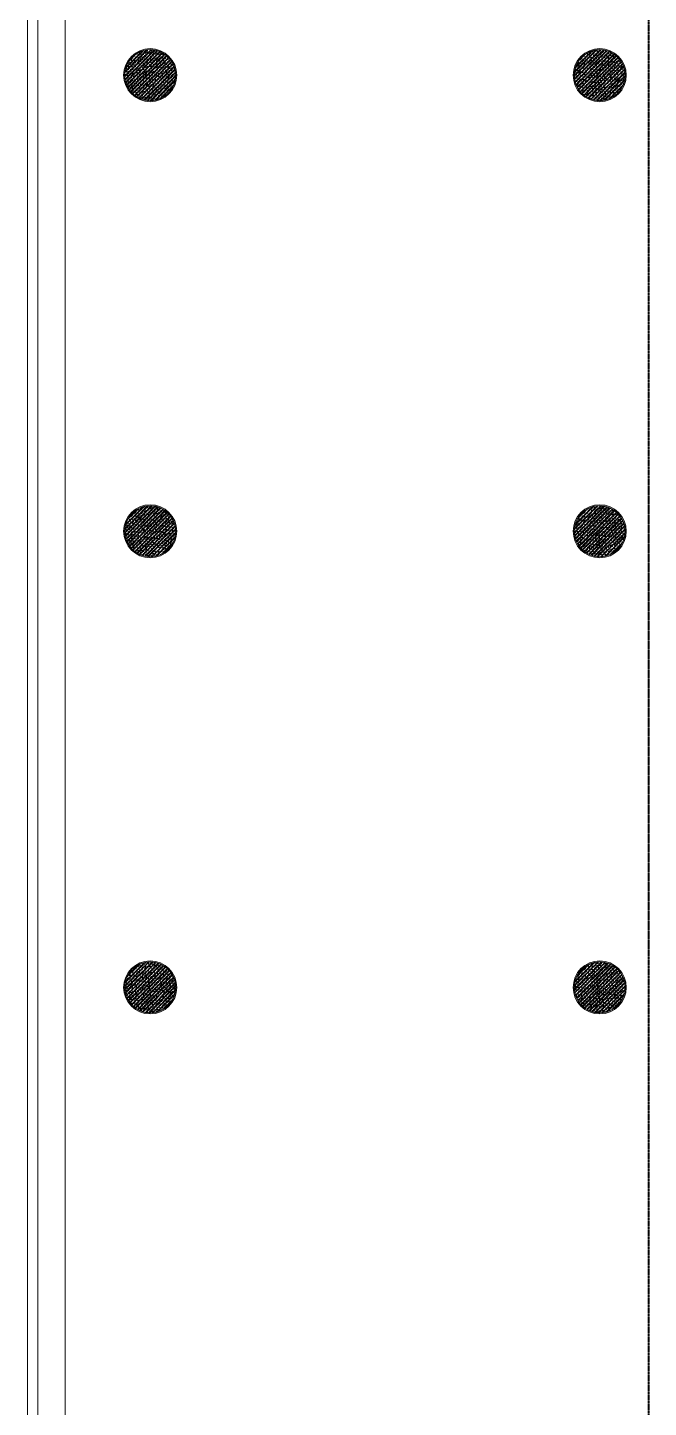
# Model space of a CAD drawing. Header units: millimetres. Extents: x -32090 to 18410, y 18847 to 76047.
# Drawn here: x -32090 to -22975, y 41277 to 61546 of the extents above; entities that cross this region are included whole.
import ezdxf

# ---------------------------------------------------------------- set-up
doc = ezdxf.new("R2010")
doc.units = ezdxf.units.MM
doc.linetypes.add('dash 1-1', pattern=[2, 1, -1])
for name, color, linetype, lineweight in [('A-DETL', 90, 'Continuous', 5), ('A-FLOR', 192, 'Continuous', 5), ('A-WALL', 113, 'Continuous', 5), ('A-WALL-PATT', 111, 'Continuous', 5), ('S-COLS', 52, 'Continuous', 5)]:
    doc.layers.add(name, color=color, linetype=linetype, lineweight=lineweight)

# ---------------------------------------------------------------- blocks, each defined once
blk = doc.blocks.new('Concrete-Round-Column - CLOS CIRLE 750-V1-1st Traffic Floor Plan - Pedestrian')
at = {"layer": 'S-COLS'}
h = blk.add_hatch(dxfattribs=at)
h.set_pattern_fill('FP_3', color=256, style=0, pattern_type=2)
h.set_pattern_definition([(50, (30289.934, -60847), (63.763904, -5.57885), [6.667, -73.342]), (355, (30289.934, -60847), (-12.334876, 66.869514), [5.334, -58.674]), (100.451, (30295.25, -60847.465), (51.43036, 61.29098), [5.667, -62.332]), (46.184, (30289.934, -60829.22), (94.87722, -14.71484), [10.001, -110.014]), (96.636, (30297.84, -60830.45), (83.09115, 86.5993), [8.5, -93.497]), (351.184, (30289.93, -60829.22), (83.09204, 86.59928), [8.001, -88.011]), (21, (30298.824, -60833.665), (53.064487, -35.792726), [6.668, -73.343]), (326, (30298.824, -60833.665), (21.63066, 64.46546), [5.334, -58.674]), (71.451, (30303.246, -60836.65), (74.69646, 28.672367), [5.667, -62.332]), (37.5, (30289.934, -60847), (1.080413, 29.594271), [1.676, -56.286, 1.676, -57.887, -58.896]), (37.5, (30289.934, -60847), (1.080413, 29.594271), [-117.526, 1.676, -57.22]), (7.5, (30289.934, -60847), (23.386368, 35.063507), [1.676, -32.283, 1.676, -54.953, -22.447]), (7.5, (30289.934, -60847), (23.386368, 35.063507), [-90.589, 1.676, -20.771]), (327.5, (30270.11, -60847), (47.456567, -2.005468), [1.676, -20.549, 1.676, -67.666, -92.011]), (327.5, (30270.11, -60847), (47.456567, -2.005468), [-91.567, 1.676, -90.335]), (317.5, (30261.22, -60847), (51.844948, 8.89904), [1.676, -27.216, 1.676, -44.374, -65.342]), (317.5, (30261.22, -60847), (51.844948, 8.89904), [-74.943, 1.676, -63.665]), (45, (30289.934, -60847), (-26.715908, 26.715908), []), (45, (30289.934, -60836.11), (-26.715908, 26.715908), [])])
h.paths.add_polyline_path([(0, -375), (65, -369), (128, -352), (187, -325), (241, -287), (287, -241), (325, -188), (352, -128), (369, -65), (375, 0), (369, 65), (352, 128), (325, 187), (287, 241), (241, 287), (187, 325), (128, 352), (65, 369), (0, 375), (-65, 369), (-128, 352), (-188, 325), (-241, 287), (-287, 241), (-325, 187), (-352, 128), (-369, 65), (-375, 0), (-369, -65), (-352, -128), (-325, -188), (-287, -241), (-241, -287), (-188, -325), (-128, -352), (-65, -369)])
at = {"layer": 'S-COLS', "lineweight": 15}
for start, end in [(360, 180), (180, 360)]:
    blk.add_arc((0, 0), 375, start, end, dxfattribs=at)
blk = doc.blocks.new('Concrete-Round-Column - CLOS CIRLE 750-V2-1st Traffic Floor Plan - Pedestrian')
at = {"layer": 'S-COLS'}
h = blk.add_hatch(dxfattribs=at)
h.set_pattern_fill('FP_4', color=256, style=0, pattern_type=2)
h.set_pattern_definition([(50, (23689.934, -60847), (63.763904, -5.57885), [6.667, -73.342]), (355, (23689.934, -60847), (-12.334876, 66.869514), [5.334, -58.674]), (100.451, (23695.25, -60847.465), (51.43036, 61.29098), [5.667, -62.332]), (46.184, (23689.934, -60829.22), (94.87722, -14.71484), [10.001, -110.014]), (96.636, (23697.84, -60830.45), (83.09115, 86.5993), [8.5, -93.497]), (351.184, (23689.93, -60829.22), (83.09204, 86.59928), [8.001, -88.011]), (21, (23698.824, -60833.665), (53.064487, -35.792726), [6.668, -73.343]), (326, (23698.824, -60833.665), (21.63066, 64.46546), [5.334, -58.674]), (71.451, (23703.246, -60836.65), (74.69646, 28.672367), [5.667, -62.332]), (37.5, (23689.934, -60847), (1.080413, 29.594271), [1.676, -56.286, 1.676, -57.887, -58.896]), (37.5, (23689.934, -60847), (1.080413, 29.594271), [-117.526, 1.676, -57.22]), (7.5, (23689.934, -60847), (23.386368, 35.063507), [1.676, -32.283, 1.676, -54.953, -22.447]), (7.5, (23689.934, -60847), (23.386368, 35.063507), [-90.589, 1.676, -20.771]), (327.5, (23670.11, -60847), (47.456567, -2.005468), [1.676, -20.549, 1.676, -67.666, -92.011]), (327.5, (23670.11, -60847), (47.456567, -2.005468), [-91.567, 1.676, -90.335]), (317.5, (23661.22, -60847), (51.844948, 8.89904), [1.676, -27.216, 1.676, -44.374, -65.342]), (317.5, (23661.22, -60847), (51.844948, 8.89904), [-74.943, 1.676, -63.665]), (45, (23689.934, -60847), (-26.715908, 26.715908), []), (45, (23689.934, -60836.11), (-26.715908, 26.715908), [])])
h.paths.add_polyline_path([(0, -375), (65, -369), (128, -352), (187, -325), (241, -287), (287, -241), (325, -188), (352, -128), (369, -65), (375, 0), (369, 65), (352, 128), (325, 187), (287, 241), (241, 287), (187, 325), (128, 352), (65, 369), (0, 375), (-65, 369), (-128, 352), (-188, 325), (-241, 287), (-287, 241), (-325, 187), (-352, 128), (-369, 65), (-375, 0), (-369, -65), (-352, -128), (-325, -188), (-287, -241), (-241, -287), (-188, -325), (-128, -352), (-65, -369)])
at = {"layer": 'S-COLS', "lineweight": 15}
for start, end in [(360, 180), (180, 360)]:
    blk.add_arc((0, 0), 375, start, end, dxfattribs=at)
blk = doc.blocks.new('Concrete-Round-Column - CLOS CIRLE 750-V3-1st Traffic Floor Plan - Pedestrian')
at = {"layer": 'S-COLS'}
h = blk.add_hatch(dxfattribs=at)
h.set_pattern_fill('FP_5', color=256, style=0, pattern_type=2)
h.set_pattern_definition([(50, (30289.934, -54147), (63.763904, -5.57885), [6.667, -73.342]), (355, (30289.934, -54147), (-12.334876, 66.869514), [5.334, -58.674]), (100.451, (30295.25, -54147.465), (51.43036, 61.29098), [5.667, -62.332]), (46.184, (30289.934, -54129.22), (94.87722, -14.71484), [10.001, -110.014]), (96.636, (30297.84, -54130.45), (83.09115, 86.5993), [8.5, -93.497]), (351.184, (30289.93, -54129.22), (83.09204, 86.59928), [8.001, -88.011]), (21, (30298.824, -54133.665), (53.064487, -35.792726), [6.668, -73.343]), (326, (30298.824, -54133.665), (21.63066, 64.46546), [5.334, -58.674]), (71.451, (30303.246, -54136.65), (74.69646, 28.67237), [5.667, -62.332]), (37.5, (30289.934, -54147), (1.080413, 29.594271), [1.676, -56.286, 1.676, -57.887, -58.896]), (37.5, (30289.934, -54147), (1.080413, 29.594271), [-117.526, 1.676, -57.22]), (7.5, (30289.934, -54147), (23.386368, 35.063507), [1.676, -32.283, 1.676, -54.953, -22.447]), (7.5, (30289.934, -54147), (23.386368, 35.063507), [-90.589, 1.676, -20.771]), (327.5, (30270.11, -54147), (47.456567, -2.005468), [1.676, -20.549, 1.676, -67.666, -92.011]), (327.5, (30270.11, -54147), (47.456567, -2.005468), [-91.567, 1.676, -90.335]), (317.5, (30261.22, -54147), (51.844948, 8.89904), [1.676, -27.216, 1.676, -44.374, -65.342]), (317.5, (30261.22, -54147), (51.844948, 8.89904), [-74.943, 1.676, -63.665]), (45, (30289.934, -54147), (-26.715908, 26.715908), []), (45, (30289.934, -54136.11), (-26.715908, 26.715908), [])])
h.paths.add_polyline_path([(0, -375), (65, -369), (128, -352), (187, -325), (241, -287), (287, -241), (325, -188), (352, -128), (369, -65), (375, 0), (369, 65), (352, 128), (325, 187), (287, 241), (241, 287), (187, 325), (128, 352), (65, 369), (0, 375), (-65, 369), (-128, 352), (-188, 325), (-241, 287), (-287, 241), (-325, 187), (-352, 128), (-369, 65), (-375, 0), (-369, -65), (-352, -128), (-325, -188), (-287, -241), (-241, -287), (-188, -325), (-128, -352), (-65, -369)])
at = {"layer": 'S-COLS', "lineweight": 15}
for start, end in [(360, 180), (180, 360)]:
    blk.add_arc((0, 0), 375, start, end, dxfattribs=at)
blk = doc.blocks.new('Concrete-Round-Column - CLOS CIRLE 750-V4-1st Traffic Floor Plan - Pedestrian')
at = {"layer": 'S-COLS'}
h = blk.add_hatch(dxfattribs=at)
h.set_pattern_fill('FP_6', color=256, style=0, pattern_type=2)
h.set_pattern_definition([(50, (23689.934, -54147), (63.763904, -5.57885), [6.667, -73.342]), (355, (23689.934, -54147), (-12.334876, 66.869514), [5.334, -58.674]), (100.451, (23695.25, -54147.465), (51.43036, 61.29098), [5.667, -62.332]), (46.184, (23689.934, -54129.22), (94.87722, -14.71484), [10.001, -110.014]), (96.636, (23697.84, -54130.45), (83.09115, 86.5993), [8.5, -93.497]), (351.184, (23689.93, -54129.22), (83.09204, 86.59928), [8.001, -88.011]), (21, (23698.824, -54133.665), (53.064487, -35.792726), [6.668, -73.343]), (326, (23698.824, -54133.665), (21.63066, 64.46546), [5.334, -58.674]), (71.451, (23703.246, -54136.65), (74.69646, 28.67237), [5.667, -62.332]), (37.5, (23689.934, -54147), (1.080413, 29.594271), [1.676, -56.286, 1.676, -57.887, -58.896]), (37.5, (23689.934, -54147), (1.080413, 29.594271), [-117.526, 1.676, -57.22]), (7.5, (23689.934, -54147), (23.386368, 35.063507), [1.676, -32.283, 1.676, -54.953, -22.447]), (7.5, (23689.934, -54147), (23.386368, 35.063507), [-90.589, 1.676, -20.771]), (327.5, (23670.11, -54147), (47.456567, -2.005468), [1.676, -20.549, 1.676, -67.666, -92.011]), (327.5, (23670.11, -54147), (47.456567, -2.005468), [-91.567, 1.676, -90.335]), (317.5, (23661.22, -54147), (51.844948, 8.89904), [1.676, -27.216, 1.676, -44.374, -65.342]), (317.5, (23661.22, -54147), (51.844948, 8.89904), [-74.943, 1.676, -63.665]), (45, (23689.934, -54147), (-26.715908, 26.715908), []), (45, (23689.934, -54136.11), (-26.715908, 26.715908), [])])
h.paths.add_polyline_path([(0, -375), (65, -369), (128, -352), (187, -325), (241, -287), (287, -241), (325, -188), (352, -128), (369, -65), (375, 0), (369, 65), (352, 128), (325, 187), (287, 241), (241, 287), (187, 325), (128, 352), (65, 369), (0, 375), (-65, 369), (-128, 352), (-188, 325), (-241, 287), (-287, 241), (-325, 187), (-352, 128), (-369, 65), (-375, 0), (-369, -65), (-352, -128), (-325, -188), (-287, -241), (-241, -287), (-188, -325), (-128, -352), (-65, -369)])
at = {"layer": 'S-COLS', "lineweight": 15}
for start, end in [(360, 180), (180, 360)]:
    blk.add_arc((0, 0), 375, start, end, dxfattribs=at)
blk = doc.blocks.new('Concrete-Round-Column - CLOS CIRLE 750-V5-1st Traffic Floor Plan - Pedestrian')
at = {"layer": 'S-COLS'}
h = blk.add_hatch(dxfattribs=at)
h.set_pattern_fill('FP_7', color=256, style=0, pattern_type=2)
h.set_pattern_definition([(50, (30289.934, -47447), (63.763904, -5.57885), [6.667, -73.342]), (355, (30289.934, -47447), (-12.334876, 66.869514), [5.334, -58.674]), (100.451, (30295.25, -47447.465), (51.43036, 61.29098), [5.667, -62.332]), (46.184, (30289.934, -47429.22), (94.87722, -14.71484), [10.001, -110.014]), (96.636, (30297.84, -47430.45), (83.09115, 86.5993), [8.5, -93.497]), (351.184, (30289.93, -47429.22), (83.09204, 86.59928), [8.001, -88.011]), (21, (30298.824, -47433.665), (53.064487, -35.792726), [6.668, -73.343]), (326, (30298.824, -47433.665), (21.63066, 64.46546), [5.334, -58.674]), (71.451, (30303.246, -47436.65), (74.69646, 28.67237), [5.667, -62.332]), (37.5, (30289.934, -47447), (1.080413, 29.594271), [1.676, -56.286, 1.676, -57.887, -58.896]), (37.5, (30289.934, -47447), (1.080413, 29.594271), [-117.526, 1.676, -57.22]), (7.5, (30289.934, -47447), (23.386368, 35.063507), [1.676, -32.283, 1.676, -54.953, -22.447]), (7.5, (30289.934, -47447), (23.386368, 35.063507), [-90.589, 1.676, -20.771]), (327.5, (30270.11, -47447), (47.456567, -2.005468), [1.676, -20.549, 1.676, -67.666, -92.011]), (327.5, (30270.11, -47447), (47.456567, -2.005468), [-91.567, 1.676, -90.335]), (317.5, (30261.22, -47447), (51.844948, 8.89904), [1.676, -27.216, 1.676, -44.374, -65.342]), (317.5, (30261.22, -47447), (51.844948, 8.89904), [-74.943, 1.676, -63.665]), (45, (30289.934, -47447), (-26.715908, 26.715908), []), (45, (30289.934, -47436.11), (-26.715908, 26.715908), [])])
h.paths.add_polyline_path([(0, -375), (65, -369), (128, -352), (187, -325), (241, -287), (287, -241), (325, -188), (352, -128), (369, -65), (375, 0), (369, 65), (352, 128), (325, 187), (287, 241), (241, 287), (187, 325), (128, 352), (65, 369), (0, 375), (-65, 369), (-128, 352), (-188, 325), (-241, 287), (-287, 241), (-325, 187), (-352, 128), (-369, 65), (-375, 0), (-369, -65), (-352, -128), (-325, -188), (-287, -241), (-241, -287), (-188, -325), (-128, -352), (-65, -369)])
at = {"layer": 'S-COLS', "lineweight": 15}
for start, end in [(360, 180), (180, 360)]:
    blk.add_arc((0, 0), 375, start, end, dxfattribs=at)
blk = doc.blocks.new('Concrete-Round-Column - CLOS CIRLE 750-V6-1st Traffic Floor Plan - Pedestrian')
at = {"layer": 'S-COLS'}
h = blk.add_hatch(dxfattribs=at)
h.set_pattern_fill('FP_8', color=256, style=0, pattern_type=2)
h.set_pattern_definition([(50, (23689.934, -47447), (63.763904, -5.57885), [6.667, -73.342]), (355, (23689.934, -47447), (-12.334876, 66.86951), [5.334, -58.674]), (100.451, (23695.25, -47447.465), (51.43036, 61.29098), [5.667, -62.332]), (46.184, (23689.934, -47429.22), (94.87722, -14.71484), [10.001, -110.014]), (96.636, (23697.84, -47430.45), (83.09115, 86.5993), [8.5, -93.497]), (351.184, (23689.93, -47429.22), (83.09204, 86.59928), [8.001, -88.011]), (21, (23698.824, -47433.665), (53.064487, -35.792726), [6.668, -73.343]), (326, (23698.824, -47433.665), (21.63066, 64.46546), [5.334, -58.674]), (71.451, (23703.246, -47436.65), (74.69646, 28.67237), [5.667, -62.332]), (37.5, (23689.934, -47447), (1.080413, 29.594271), [1.676, -56.286, 1.676, -57.887, -58.896]), (37.5, (23689.934, -47447), (1.080413, 29.594271), [-117.526, 1.676, -57.22]), (7.5, (23689.934, -47447), (23.386368, 35.063507), [1.676, -32.283, 1.676, -54.953, -22.447]), (7.5, (23689.934, -47447), (23.386368, 35.063507), [-90.589, 1.676, -20.771]), (327.5, (23670.11, -47447), (47.456567, -2.005468), [1.676, -20.549, 1.676, -67.666, -92.011]), (327.5, (23670.11, -47447), (47.456567, -2.005468), [-91.567, 1.676, -90.335]), (317.5, (23661.22, -47447), (51.844948, 8.89904), [1.676, -27.216, 1.676, -44.374, -65.342]), (317.5, (23661.22, -47447), (51.844948, 8.89904), [-74.943, 1.676, -63.665]), (45, (23689.934, -47447), (-26.715908, 26.715908), []), (45, (23689.934, -47436.11), (-26.715908, 26.715908), [])])
h.paths.add_polyline_path([(0, -375), (65, -369), (128, -352), (187, -325), (241, -287), (287, -241), (325, -188), (352, -128), (369, -65), (375, 0), (369, 65), (352, 128), (325, 187), (287, 241), (241, 287), (187, 325), (128, 352), (65, 369), (0, 375), (-65, 369), (-128, 352), (-188, 325), (-241, 287), (-287, 241), (-325, 187), (-352, 128), (-369, 65), (-375, 0), (-369, -65), (-352, -128), (-325, -188), (-287, -241), (-241, -287), (-188, -325), (-128, -352), (-65, -369)])
at = {"layer": 'S-COLS', "lineweight": 15}
for start, end in [(360, 180), (180, 360)]:
    blk.add_arc((0, 0), 375, start, end, dxfattribs=at)
blk = doc.blocks.new('GUTTER_1 - GUTTER_1-8544427-1st Traffic Floor Plan - Pedestrian')
at = {"layer": 'A-FLOR'}
for p, q in [((-32090, 18847), (-32090, 76047)), ((-31940, 75897), (-31940, 18997))]:
    blk.add_line(p, q, dxfattribs=at)

msp = doc.modelspace()

# ---------------------------------------------------------------- hatches: boundary and pattern name
at = {"layer": 'A-WALL-PATT'}
for points in [[(-30674, 60847), (-30665, 60847), (-30659, 60915), (-30642, 60975), (-30615, 61035), (-30577, 61088), (-30531, 61134), (-30477, 61172), (-30418, 61199), (-30355, 61216), (-30290, 61222), (-30222, 61216), (-30162, 61199), (-30102, 61172), (-30049, 61134), (-30003, 61088), (-29965, 61035), (-29938, 60975), (-29921, 60912), (-29915, 60847), (-29900, 60847), (-29906, 60915), (-29923, 60980), (-29952, 61042), (-29991, 61098), (-30039, 61146), (-30095, 61185), (-30157, 61213), (-30225, 61231), (-30290, 61237), (-30358, 61231), (-30423, 61213), (-30485, 61185), (-30541, 61146), (-30589, 61098), (-30628, 61042), (-30656, 60980), (-30674, 60915), (-30680, 60847)], [(-23315, 60847), (-23300, 60847), (-23306, 60915), (-23323, 60980), (-23352, 61042), (-23391, 61098), (-23439, 61146), (-23495, 61185), (-23557, 61213), (-23625, 61231), (-23690, 61237), (-23758, 61231), (-23823, 61213), (-23885, 61185), (-23941, 61146), (-23989, 61098), (-24028, 61042), (-24056, 60980), (-24074, 60915), (-24080, 60847), (-24065, 60847), (-24059, 60915), (-24042, 60975), (-24015, 61035), (-23977, 61088), (-23931, 61134), (-23877, 61172), (-23818, 61199), (-23755, 61216), (-23690, 61222), (-23622, 61216), (-23562, 61199), (-23502, 61172), (-23449, 61134), (-23403, 61088), (-23365, 61035), (-23338, 60975), (-23321, 60912)], [(-30290, 60457), (-30222, 60463), (-30157, 60481), (-30095, 60509), (-30039, 60548), (-29991, 60596), (-29952, 60652), (-29923, 60714), (-29906, 60779), (-29900, 60847), (-29915, 60847), (-29921, 60779), (-29938, 60719), (-29965, 60660), (-30003, 60606), (-30049, 60560), (-30102, 60522), (-30162, 60495), (-30225, 60478), (-30290, 60472), (-30358, 60478), (-30418, 60495), (-30477, 60522), (-30531, 60560), (-30577, 60606), (-30615, 60660), (-30642, 60719), (-30659, 60782), (-30665, 60847), (-30680, 60847), (-30674, 60779), (-30656, 60714), (-30628, 60652), (-30589, 60596), (-30541, 60548), (-30485, 60509), (-30423, 60481), (-30355, 60463)], [(-23690, 60457), (-23622, 60463), (-23557, 60481), (-23495, 60509), (-23439, 60548), (-23391, 60596), (-23352, 60652), (-23323, 60714), (-23306, 60779), (-23300, 60847), (-23315, 60847), (-23321, 60779), (-23338, 60719), (-23365, 60660), (-23403, 60606), (-23449, 60560), (-23502, 60522), (-23562, 60495), (-23625, 60478), (-23690, 60472), (-23758, 60478), (-23818, 60495), (-23877, 60522), (-23931, 60560), (-23977, 60606), (-24015, 60660), (-24042, 60719), (-24059, 60782), (-24065, 60847), (-24080, 60847), (-24074, 60779), (-24056, 60714), (-24028, 60652), (-23989, 60596), (-23941, 60548), (-23885, 60509), (-23823, 60481), (-23755, 60463)], [(-30674, 54147), (-30665, 54147), (-30659, 54215), (-30642, 54275), (-30615, 54335), (-30577, 54388), (-30531, 54434), (-30477, 54472), (-30418, 54499), (-30355, 54516), (-30290, 54522), (-30222, 54516), (-30162, 54499), (-30102, 54472), (-30049, 54434), (-30003, 54388), (-29965, 54335), (-29938, 54275), (-29921, 54212), (-29915, 54147), (-29900, 54147), (-29906, 54215), (-29923, 54280), (-29952, 54342), (-29991, 54398), (-30039, 54446), (-30095, 54485), (-30157, 54513), (-30225, 54531), (-30290, 54537), (-30358, 54531), (-30423, 54513), (-30485, 54485), (-30541, 54446), (-30589, 54398), (-30628, 54342), (-30656, 54280), (-30674, 54215), (-30680, 54147)], [(-23315, 54147), (-23300, 54147), (-23306, 54215), (-23323, 54280), (-23352, 54342), (-23391, 54398), (-23439, 54446), (-23495, 54485), (-23557, 54513), (-23625, 54531), (-23690, 54537), (-23758, 54531), (-23823, 54513), (-23885, 54485), (-23941, 54446), (-23989, 54398), (-24028, 54342), (-24056, 54280), (-24074, 54215), (-24080, 54147), (-24065, 54147), (-24059, 54215), (-24042, 54275), (-24015, 54335), (-23977, 54388), (-23931, 54434), (-23877, 54472), (-23818, 54499), (-23755, 54516), (-23690, 54522), (-23622, 54516), (-23562, 54499), (-23502, 54472), (-23449, 54434), (-23403, 54388), (-23365, 54335), (-23338, 54275), (-23321, 54212)], [(-30290, 53757), (-30222, 53763), (-30157, 53781), (-30095, 53809), (-30039, 53848), (-29991, 53896), (-29952, 53952), (-29923, 54014), (-29906, 54079), (-29900, 54147), (-29915, 54147), (-29921, 54079), (-29938, 54019), (-29965, 53960), (-30003, 53906), (-30049, 53860), (-30102, 53822), (-30162, 53795), (-30225, 53778), (-30290, 53772), (-30358, 53778), (-30418, 53795), (-30477, 53822), (-30531, 53860), (-30577, 53906), (-30615, 53960), (-30642, 54019), (-30659, 54082), (-30665, 54147), (-30680, 54147), (-30674, 54079), (-30656, 54014), (-30628, 53952), (-30589, 53896), (-30541, 53848), (-30485, 53809), (-30423, 53781), (-30355, 53763)], [(-23690, 53757), (-23622, 53763), (-23557, 53781), (-23495, 53809), (-23439, 53848), (-23391, 53896), (-23352, 53952), (-23323, 54014), (-23306, 54079), (-23300, 54147), (-23315, 54147), (-23321, 54079), (-23338, 54019), (-23365, 53960), (-23403, 53906), (-23449, 53860), (-23502, 53822), (-23562, 53795), (-23625, 53778), (-23690, 53772), (-23758, 53778), (-23818, 53795), (-23877, 53822), (-23931, 53860), (-23977, 53906), (-24015, 53960), (-24042, 54019), (-24059, 54082), (-24065, 54147), (-24080, 54147), (-24074, 54079), (-24056, 54014), (-24028, 53952), (-23989, 53896), (-23941, 53848), (-23885, 53809), (-23823, 53781), (-23755, 53763)], [(-30680, 47447), (-30665, 47447), (-30659, 47515), (-30642, 47575), (-30615, 47635), (-30577, 47688), (-30531, 47734), (-30477, 47772), (-30418, 47799), (-30355, 47816), (-30290, 47822), (-30222, 47816), (-30162, 47799), (-30102, 47772), (-30049, 47734), (-30003, 47688), (-29965, 47635), (-29938, 47575), (-29921, 47512), (-29915, 47447), (-29900, 47447), (-29906, 47515), (-29923, 47580), (-29952, 47642), (-29991, 47698), (-30039, 47746), (-30095, 47785), (-30157, 47813), (-30225, 47831), (-30290, 47837), (-30358, 47831), (-30423, 47813), (-30485, 47785), (-30541, 47746), (-30589, 47698), (-30628, 47642), (-30656, 47580), (-30674, 47515)], [(-23315, 47447), (-23300, 47447), (-23306, 47515), (-23323, 47580), (-23352, 47642), (-23391, 47698), (-23439, 47746), (-23495, 47785), (-23557, 47813), (-23625, 47831), (-23690, 47837), (-23758, 47831), (-23823, 47813), (-23885, 47785), (-23941, 47746), (-23989, 47698), (-24028, 47642), (-24056, 47580), (-24074, 47515), (-24080, 47447), (-24065, 47447), (-24059, 47515), (-24042, 47575), (-24015, 47635), (-23977, 47688), (-23931, 47734), (-23877, 47772), (-23818, 47799), (-23755, 47816), (-23690, 47822), (-23622, 47816), (-23562, 47799), (-23502, 47772), (-23449, 47734), (-23403, 47688), (-23365, 47635), (-23338, 47575), (-23321, 47512)], [(-30290, 47057), (-30222, 47063), (-30157, 47081), (-30095, 47109), (-30039, 47148), (-29991, 47196), (-29952, 47252), (-29923, 47314), (-29906, 47379), (-29900, 47447), (-29915, 47447), (-29921, 47379), (-29938, 47319), (-29965, 47260), (-30003, 47206), (-30049, 47160), (-30102, 47122), (-30162, 47095), (-30225, 47078), (-30290, 47072), (-30358, 47078), (-30418, 47095), (-30477, 47122), (-30531, 47160), (-30577, 47206), (-30615, 47260), (-30642, 47319), (-30659, 47382), (-30665, 47447), (-30680, 47447), (-30674, 47379), (-30656, 47314), (-30628, 47252), (-30589, 47196), (-30541, 47148), (-30485, 47109), (-30423, 47081), (-30355, 47063)], [(-23690, 47057), (-23622, 47063), (-23557, 47081), (-23495, 47109), (-23439, 47148), (-23391, 47196), (-23352, 47252), (-23323, 47314), (-23306, 47379), (-23300, 47447), (-23315, 47447), (-23321, 47379), (-23338, 47319), (-23365, 47260), (-23403, 47206), (-23449, 47160), (-23502, 47122), (-23562, 47095), (-23625, 47078), (-23690, 47072), (-23758, 47078), (-23818, 47095), (-23877, 47122), (-23931, 47160), (-23977, 47206), (-24015, 47260), (-24042, 47319), (-24059, 47382), (-24065, 47447), (-24080, 47447), (-24074, 47379), (-24056, 47314), (-24028, 47252), (-23989, 47196), (-23941, 47148), (-23885, 47109), (-23823, 47081), (-23755, 47063)]]:
    msp.add_hatch(color=256, dxfattribs=at).paths.add_polyline_path(points)

# ---------------------------------------------------------------- linework, layer by layer
at = {"layer": 'A-DETL', "linetype": 'dash 1-1', "lineweight": 40}
msp.add_line((-22975, 63627), (-22975, 30082), dxfattribs=at)
at = {"layer": 'A-FLOR'}
msp.add_line((-31540, 19397), (-31540, 75497), dxfattribs=at)
at = {"layer": 'A-WALL', "lineweight": 15}
for centre, start, end in [((-30290, 60847), 0, 180), ((-23690, 60847), 0, 180), ((-30290, 60847), 180, 0), ((-23690, 60847), 180, 0), ((-30290, 54147), 0, 180), ((-23690, 54147), 0, 180), ((-30290, 54147), 180, 0), ((-23690, 54147), 180, 0), ((-30290, 47447), 0, 180), ((-23690, 47447), 0, 180), ((-30290, 47447), 180, 0), ((-23690, 47447), 180, 0)]:
    msp.add_arc(centre, 390, start, end, dxfattribs=at)

# ---------------------------------------------------------------- block references
at = {"layer": 'A-FLOR'}
msp.add_blockref('GUTTER_1 - GUTTER_1-8544427-1st Traffic Floor Plan - Pedestrian', (0, 0), dxfattribs=at)
at = {"layer": 'S-COLS', "lineweight": 15}
for name, p in [('Concrete-Round-Column - CLOS CIRLE 750-V1-1st Traffic Floor Plan - Pedestrian', (-30290, 60847)), ('Concrete-Round-Column - CLOS CIRLE 750-V2-1st Traffic Floor Plan - Pedestrian', (-23690, 60847)), ('Concrete-Round-Column - CLOS CIRLE 750-V3-1st Traffic Floor Plan - Pedestrian', (-30290, 54147)), ('Concrete-Round-Column - CLOS CIRLE 750-V4-1st Traffic Floor Plan - Pedestrian', (-23690, 54147)), ('Concrete-Round-Column - CLOS CIRLE 750-V5-1st Traffic Floor Plan - Pedestrian', (-30290, 47447)), ('Concrete-Round-Column - CLOS CIRLE 750-V6-1st Traffic Floor Plan - Pedestrian', (-23690, 47447))]:
    msp.add_blockref(name, p, dxfattribs=at)

doc.saveas('drawing.dxf')
